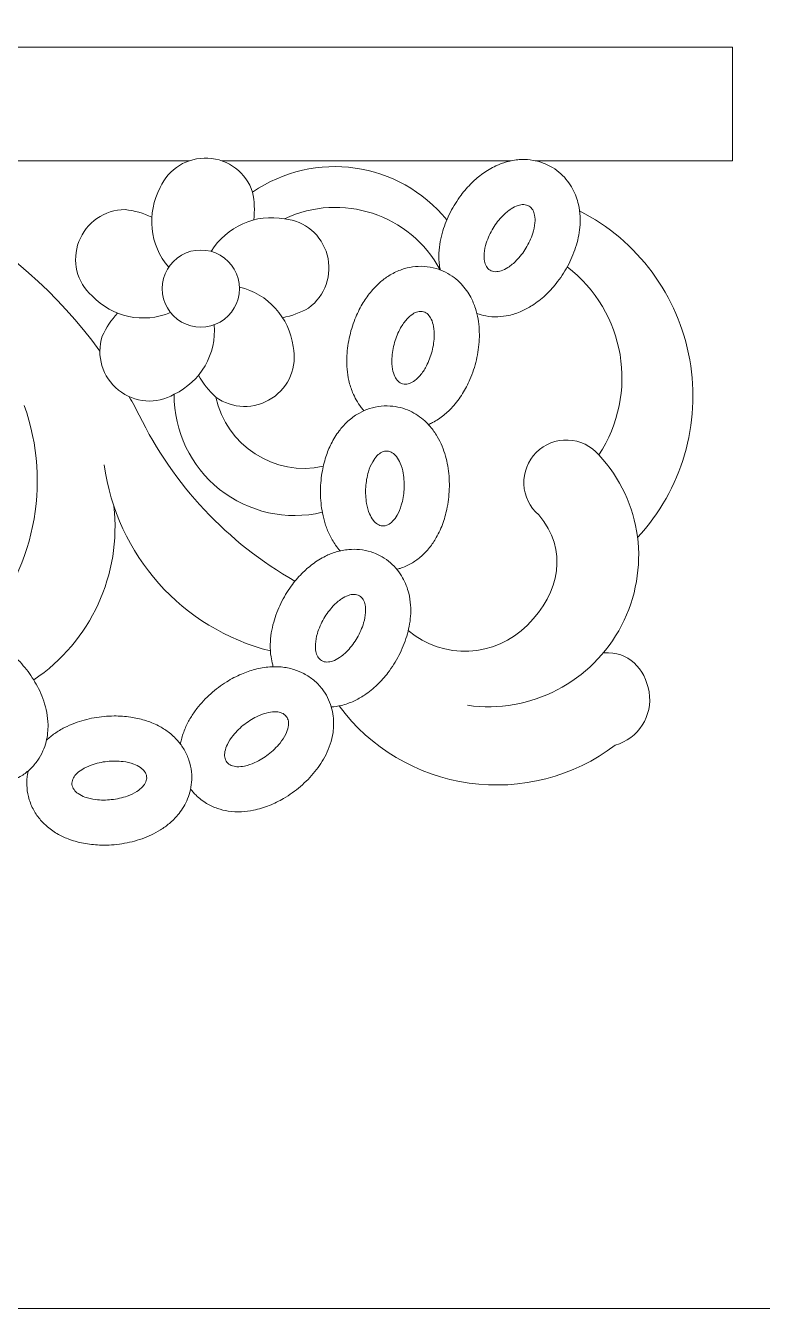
# Model space of a CAD drawing. Header units: millimetres. Extents: x 5151 to 5396, y 1629 to 1892.
# Drawn here: x 5331.88 to 5354.85, y 1769.91 to 1809.92 of the extents above; entities that cross this region are included whole.
import ezdxf

# ---------------------------------------------------------------- set-up
doc = ezdxf.new("R2010")
doc.units = ezdxf.units.MM
doc.header["$MEASUREMENT"] = 0
doc.layers.add('SITARA ALL', color=18, linetype='Continuous', true_color=0x000000)

msp = doc.modelspace()

# ---------------------------------------------------------------- linework, layer by layer
at = {"layer": 'SITARA ALL', "lineweight": 9}
for points, knots in [([(5151.918, 1891.909), (5151.918, 1891.909), (5395.918, 1891.909), (5395.918, 1891.909), (5395.918, 1891.909), (5395.918, 1769.909), (5395.918, 1769.909), (5395.918, 1769.909), (5151.918, 1769.909), (5151.918, 1769.909), (5151.918, 1769.909), (5151.918, 1891.909), (5151.918, 1891.909)], [0, 0, 0, 0, 0.25, 0.25, 0.25, 0.5, 0.5, 0.5, 0.75, 0.75, 0.75, 1, 1, 1, 1]), ([(5334.193, 1799.769), (5331.572, 1803.374), (5327.494, 1805.64), (5323.048, 1805.96), (5318.601, 1806.28), (5314.259, 1804.641), (5311.149, 1801.448)], [0, 0, 0, 0, 0.333333, 0.333333, 0.333333, 1, 1, 1, 1]), ([(5338.957, 1804.724), (5338.757, 1805.333), (5338.202, 1805.755), (5337.561, 1805.785), (5336.921, 1805.814), (5336.334, 1805.457), (5336.079, 1804.869)], [0, 0, 0, 0, 0.333333, 0.333333, 0.333333, 1, 1, 1, 1]), ([(5344.806, 1802.3), (5344.797, 1802.345), (5344.789, 1802.391), (5344.783, 1802.437), (5344.767, 1802.566), (5344.762, 1802.695), (5344.767, 1802.825), (5344.773, 1802.945), (5344.786, 1803.064), (5344.807, 1803.182), (5344.828, 1803.295), (5344.854, 1803.407), (5344.888, 1803.517), (5344.948, 1803.718), (5345.027, 1803.913), (5345.123, 1804.099), (5345.218, 1804.284), (5345.329, 1804.461), (5345.454, 1804.628), (5345.558, 1804.766), (5345.672, 1804.897), (5345.796, 1805.018), (5345.901, 1805.122), (5346.014, 1805.217), (5346.133, 1805.304), (5346.261, 1805.397), (5346.397, 1805.477), (5346.539, 1805.545), (5346.647, 1805.595), (5346.76, 1805.637), (5346.875, 1805.67), (5347.004, 1805.706), (5347.136, 1805.729), (5347.27, 1805.738), (5347.383, 1805.746), (5347.496, 1805.743), (5347.609, 1805.73), (5347.731, 1805.715), (5347.851, 1805.688), (5347.968, 1805.648), (5348.086, 1805.608), (5348.199, 1805.555), (5348.306, 1805.49)], [0, 0, 0, 0, 0.066667, 0.066667, 0.066667, 0.133333, 0.133333, 0.133333, 0.2, 0.2, 0.2, 0.266667, 0.266667, 0.266667, 0.333333, 0.333333, 0.333333, 0.4, 0.4, 0.4, 0.466667, 0.466667, 0.466667, 0.533333, 0.533333, 0.533333, 0.6, 0.6, 0.6, 0.666667, 0.666667, 0.666667, 0.733333, 0.733333, 0.733333, 0.8, 0.8, 0.8, 0.866667, 0.866667, 0.866667, 1, 1, 1, 1]), ([(5348.306, 1805.49), (5348.398, 1805.434), (5348.484, 1805.37), (5348.564, 1805.298), (5348.641, 1805.228), (5348.712, 1805.152), (5348.775, 1805.069), (5348.835, 1804.992), (5348.888, 1804.91), (5348.934, 1804.825), (5348.977, 1804.745), (5349.013, 1804.663), (5349.044, 1804.579), (5349.073, 1804.501), (5349.096, 1804.421), (5349.114, 1804.34), (5349.142, 1804.218), (5349.159, 1804.093), (5349.165, 1803.968), (5349.17, 1803.854), (5349.168, 1803.739), (5349.157, 1803.625), (5349.147, 1803.517), (5349.131, 1803.411), (5349.108, 1803.305), (5349.086, 1803.203), (5349.059, 1803.102), (5349.027, 1803.002), (5348.961, 1802.797), (5348.875, 1802.598), (5348.772, 1802.408), (5348.67, 1802.219), (5348.551, 1802.039), (5348.417, 1801.871), (5348.314, 1801.741), (5348.201, 1801.619), (5348.08, 1801.505), (5347.954, 1801.387), (5347.818, 1801.281), (5347.672, 1801.188), (5347.567, 1801.12), (5347.456, 1801.061), (5347.341, 1801.01), (5347.213, 1800.954), (5347.08, 1800.91), (5346.944, 1800.88), (5346.833, 1800.856), (5346.719, 1800.842), (5346.606, 1800.837), (5346.479, 1800.833), (5346.352, 1800.841), (5346.228, 1800.863), (5346.133, 1800.88), (5346.04, 1800.904), (5345.949, 1800.936)], [0, 0, 0, 0, 0.052632, 0.052632, 0.052632, 0.105263, 0.105263, 0.105263, 0.157895, 0.157895, 0.157895, 0.210526, 0.210526, 0.210526, 0.263158, 0.263158, 0.263158, 0.315789, 0.315789, 0.315789, 0.368421, 0.368421, 0.368421, 0.421053, 0.421053, 0.421053, 0.473684, 0.473684, 0.473684, 0.526316, 0.526316, 0.526316, 0.578947, 0.578947, 0.578947, 0.631579, 0.631579, 0.631579, 0.684211, 0.684211, 0.684211, 0.736842, 0.736842, 0.736842, 0.789474, 0.789474, 0.789474, 0.842105, 0.842105, 0.842105, 0.894737, 0.894737, 0.894737, 1, 1, 1, 1]), ([(5334.98, 1804.18), (5334.339, 1804.178), (5333.766, 1803.78), (5333.54, 1803.18), (5333.315, 1802.581), (5333.473, 1801.912), (5333.953, 1801.488)], [0, 0, 0, 0, 0.333333, 0.333333, 0.333333, 1, 1, 1, 1]), ([(5347.575, 1804.289), (5347.524, 1804.319), (5347.467, 1804.335), (5347.408, 1804.336), (5347.348, 1804.337), (5347.288, 1804.328), (5347.231, 1804.308), (5347.156, 1804.283), (5347.084, 1804.249), (5347.017, 1804.205), (5346.922, 1804.143), (5346.835, 1804.071), (5346.756, 1803.99), (5346.641, 1803.872), (5346.54, 1803.741), (5346.455, 1803.601), (5346.366, 1803.455), (5346.294, 1803.299), (5346.242, 1803.136), (5346.208, 1803.031), (5346.185, 1802.922), (5346.175, 1802.811), (5346.168, 1802.733), (5346.171, 1802.654), (5346.185, 1802.576), (5346.195, 1802.518), (5346.215, 1802.461), (5346.244, 1802.409), (5346.272, 1802.36), (5346.311, 1802.319), (5346.358, 1802.29), (5346.409, 1802.26), (5346.466, 1802.244), (5346.525, 1802.243), (5346.585, 1802.242), (5346.645, 1802.251), (5346.702, 1802.27), (5346.777, 1802.295), (5346.849, 1802.33), (5346.916, 1802.374), (5347.011, 1802.435), (5347.098, 1802.508), (5347.177, 1802.589), (5347.292, 1802.707), (5347.393, 1802.837), (5347.478, 1802.978), (5347.567, 1803.124), (5347.639, 1803.28), (5347.691, 1803.443), (5347.725, 1803.548), (5347.748, 1803.657), (5347.758, 1803.768), (5347.765, 1803.846), (5347.762, 1803.925), (5347.748, 1804.002), (5347.738, 1804.061), (5347.718, 1804.118), (5347.689, 1804.169), (5347.661, 1804.218), (5347.622, 1804.259), (5347.575, 1804.289)], [0, 0, 0, 0, 0.05, 0.05, 0.05, 0.1, 0.1, 0.1, 0.15, 0.15, 0.15, 0.2, 0.2, 0.2, 0.25, 0.25, 0.25, 0.3, 0.3, 0.3, 0.35, 0.35, 0.35, 0.4, 0.4, 0.4, 0.45, 0.45, 0.45, 0.5, 0.5, 0.5, 0.55, 0.55, 0.55, 0.6, 0.6, 0.6, 0.65, 0.65, 0.65, 0.7, 0.7, 0.7, 0.75, 0.75, 0.75, 0.8, 0.8, 0.8, 0.85, 0.85, 0.85, 0.9, 0.9, 0.9, 0.95, 0.95, 0.95, 1, 1, 1, 1]), ([(5350.957, 1793.95), (5352.339, 1795.443), (5352.941, 1797.497), (5352.584, 1799.499), (5352.226, 1801.502), (5350.963, 1803.215), (5349.15, 1804.137)], [0, 0, 0, 0, 0.333333, 0.333333, 0.333333, 1, 1, 1, 1]), ([(5340.703, 1801.11), (5341.221, 1801.489), (5341.45, 1802.147), (5341.281, 1802.766), (5341.111, 1803.384), (5340.59, 1803.831), (5339.952, 1803.892)], [0, 0, 0, 0, 0.333333, 0.333333, 0.333333, 1, 1, 1, 1]), ([(5338.547, 1801.716), (5338.547, 1802.146), (5338.318, 1802.543), (5337.945, 1802.758), (5337.573, 1802.973), (5337.114, 1802.973), (5336.741, 1802.758), (5336.368, 1802.543), (5336.139, 1802.146), (5336.139, 1801.716), (5336.139, 1801.285), (5336.368, 1800.888), (5336.741, 1800.673), (5337.114, 1800.458), (5337.573, 1800.458), (5337.945, 1800.673), (5338.318, 1800.888), (5338.547, 1801.285), (5338.547, 1801.716)], [0, 0, 0, 0, 0.166667, 0.166667, 0.166667, 0.333333, 0.333333, 0.333333, 0.5, 0.5, 0.5, 0.666667, 0.666667, 0.666667, 0.833333, 0.833333, 0.833333, 1, 1, 1, 1]), ([(5342.43, 1797.906), (5342.4, 1797.94), (5342.37, 1797.976), (5342.342, 1798.012), (5342.285, 1798.085), (5342.234, 1798.163), (5342.188, 1798.244), (5342.146, 1798.318), (5342.108, 1798.395), (5342.075, 1798.474), (5342.026, 1798.594), (5341.987, 1798.718), (5341.958, 1798.845), (5341.932, 1798.962), (5341.913, 1799.08), (5341.903, 1799.2), (5341.893, 1799.314), (5341.89, 1799.429), (5341.893, 1799.544), (5341.899, 1799.754), (5341.924, 1799.963), (5341.968, 1800.168), (5342.011, 1800.371), (5342.071, 1800.571), (5342.148, 1800.764), (5342.212, 1800.925), (5342.288, 1801.081), (5342.376, 1801.231), (5342.45, 1801.358), (5342.534, 1801.48), (5342.627, 1801.595), (5342.725, 1801.718), (5342.836, 1801.831), (5342.956, 1801.934), (5343.047, 1802.011), (5343.144, 1802.081), (5343.246, 1802.142), (5343.361, 1802.211), (5343.483, 1802.268), (5343.61, 1802.312), (5343.717, 1802.349), (5343.827, 1802.376), (5343.939, 1802.393), (5344.061, 1802.411), (5344.184, 1802.416), (5344.307, 1802.408), (5344.431, 1802.4), (5344.555, 1802.378), (5344.674, 1802.344)], [0, 0, 0, 0, 0.058824, 0.058824, 0.058824, 0.117647, 0.117647, 0.117647, 0.176471, 0.176471, 0.176471, 0.235294, 0.235294, 0.235294, 0.294118, 0.294118, 0.294118, 0.352941, 0.352941, 0.352941, 0.411765, 0.411765, 0.411765, 0.470588, 0.470588, 0.470588, 0.529412, 0.529412, 0.529412, 0.588235, 0.588235, 0.588235, 0.647059, 0.647059, 0.647059, 0.705882, 0.705882, 0.705882, 0.764706, 0.764706, 0.764706, 0.823529, 0.823529, 0.823529, 0.882353, 0.882353, 0.882353, 1, 1, 1, 1]), ([(5344.674, 1802.344), (5344.778, 1802.314), (5344.878, 1802.274), (5344.974, 1802.226), (5345.067, 1802.179), (5345.155, 1802.123), (5345.238, 1802.061), (5345.315, 1802.002), (5345.388, 1801.937), (5345.455, 1801.866), (5345.517, 1801.801), (5345.574, 1801.731), (5345.626, 1801.658), (5345.674, 1801.59), (5345.717, 1801.519), (5345.756, 1801.446), (5345.815, 1801.335), (5345.864, 1801.219), (5345.902, 1801.1), (5345.938, 1800.991), (5345.965, 1800.88), (5345.985, 1800.767), (5346.003, 1800.661), (5346.015, 1800.553), (5346.021, 1800.445), (5346.027, 1800.341), (5346.027, 1800.236), (5346.023, 1800.132), (5346.012, 1799.916), (5345.982, 1799.702), (5345.932, 1799.492), (5345.883, 1799.283), (5345.816, 1799.078), (5345.731, 1798.881), (5345.665, 1798.728), (5345.588, 1798.58), (5345.501, 1798.439), (5345.41, 1798.292), (5345.306, 1798.154), (5345.191, 1798.026), (5345.106, 1797.933), (5345.015, 1797.846), (5344.917, 1797.767), (5344.809, 1797.68), (5344.692, 1797.603), (5344.568, 1797.538), (5344.525, 1797.516), (5344.481, 1797.495), (5344.436, 1797.476)], [0, 0, 0, 0, 0.058824, 0.058824, 0.058824, 0.117647, 0.117647, 0.117647, 0.176471, 0.176471, 0.176471, 0.235294, 0.235294, 0.235294, 0.294118, 0.294118, 0.294118, 0.352941, 0.352941, 0.352941, 0.411765, 0.411765, 0.411765, 0.470588, 0.470588, 0.470588, 0.529412, 0.529412, 0.529412, 0.588235, 0.588235, 0.588235, 0.647059, 0.647059, 0.647059, 0.705882, 0.705882, 0.705882, 0.764706, 0.764706, 0.764706, 0.823529, 0.823529, 0.823529, 0.882353, 0.882353, 0.882353, 1, 1, 1, 1]), ([(5344.284, 1800.993), (5344.227, 1801.008), (5344.168, 1801.009), (5344.111, 1800.995), (5344.053, 1800.98), (5343.997, 1800.955), (5343.947, 1800.922), (5343.881, 1800.878), (5343.82, 1800.825), (5343.768, 1800.766), (5343.692, 1800.681), (5343.627, 1800.589), (5343.572, 1800.49), (5343.492, 1800.346), (5343.429, 1800.194), (5343.384, 1800.035), (5343.336, 1799.871), (5343.307, 1799.702), (5343.299, 1799.531), (5343.294, 1799.42), (5343.301, 1799.309), (5343.321, 1799.2), (5343.334, 1799.123), (5343.358, 1799.047), (5343.391, 1798.976), (5343.416, 1798.922), (5343.45, 1798.873), (5343.492, 1798.83), (5343.532, 1798.791), (5343.58, 1798.761), (5343.634, 1798.745), (5343.69, 1798.73), (5343.75, 1798.729), (5343.807, 1798.743), (5343.865, 1798.758), (5343.92, 1798.783), (5343.97, 1798.816), (5344.037, 1798.86), (5344.097, 1798.913), (5344.15, 1798.972), (5344.225, 1799.057), (5344.291, 1799.149), (5344.345, 1799.248), (5344.425, 1799.392), (5344.489, 1799.544), (5344.534, 1799.703), (5344.582, 1799.867), (5344.61, 1800.036), (5344.618, 1800.207), (5344.623, 1800.318), (5344.616, 1800.429), (5344.597, 1800.538), (5344.583, 1800.615), (5344.56, 1800.691), (5344.526, 1800.762), (5344.501, 1800.816), (5344.467, 1800.865), (5344.425, 1800.908), (5344.386, 1800.948), (5344.337, 1800.977), (5344.284, 1800.993)], [0, 0, 0, 0, 0.05, 0.05, 0.05, 0.1, 0.1, 0.1, 0.15, 0.15, 0.15, 0.2, 0.2, 0.2, 0.25, 0.25, 0.25, 0.3, 0.3, 0.3, 0.35, 0.35, 0.35, 0.4, 0.4, 0.4, 0.45, 0.45, 0.45, 0.5, 0.5, 0.5, 0.55, 0.55, 0.55, 0.6, 0.6, 0.6, 0.65, 0.65, 0.65, 0.7, 0.7, 0.7, 0.75, 0.75, 0.75, 0.8, 0.8, 0.8, 0.85, 0.85, 0.85, 0.9, 0.9, 0.9, 0.95, 0.95, 0.95, 1, 1, 1, 1]), ([(5334.269, 1800.23), (5334.073, 1799.62), (5334.274, 1798.952), (5334.775, 1798.552), (5335.275, 1798.151), (5335.96, 1798.095), (5336.512, 1798.421)], [0, 0, 0, 0, 0.333333, 0.333333, 0.333333, 1, 1, 1, 1]), ([(5337.806, 1798.333), (5338.326, 1797.958), (5339.023, 1797.943), (5339.558, 1798.295), (5340.094, 1798.648), (5340.359, 1799.281), (5340.22, 1799.907)], [0, 0, 0, 0, 0.333333, 0.333333, 0.333333, 1, 1, 1, 1]), ([(5336.512, 1798.421), (5336.503, 1797.267), (5337.025, 1796.173), (5337.928, 1795.454), (5338.832, 1794.736), (5340.008, 1794.471), (5341.13, 1794.74)], [0, 0, 0, 0, 0.333333, 0.333333, 0.333333, 1, 1, 1, 1]), ([(5341.684, 1793.535), (5341.635, 1793.591), (5341.588, 1793.651), (5341.545, 1793.712), (5341.471, 1793.818), (5341.406, 1793.931), (5341.35, 1794.048), (5341.299, 1794.157), (5341.255, 1794.268), (5341.219, 1794.383), (5341.185, 1794.493), (5341.157, 1794.604), (5341.135, 1794.717), (5341.095, 1794.923), (5341.074, 1795.132), (5341.073, 1795.342), (5341.071, 1795.55), (5341.086, 1795.758), (5341.12, 1795.963), (5341.147, 1796.134), (5341.188, 1796.303), (5341.241, 1796.468), (5341.286, 1796.609), (5341.341, 1796.746), (5341.407, 1796.878), (5341.476, 1797.02), (5341.559, 1797.154), (5341.654, 1797.28), (5341.726, 1797.375), (5341.806, 1797.464), (5341.893, 1797.546), (5341.99, 1797.639), (5342.097, 1797.721), (5342.211, 1797.791), (5342.308, 1797.85), (5342.409, 1797.901), (5342.515, 1797.941), (5342.63, 1797.985), (5342.749, 1798.017), (5342.871, 1798.036), (5342.994, 1798.055), (5343.119, 1798.061), (5343.243, 1798.053)], [0, 0, 0, 0, 0.066667, 0.066667, 0.066667, 0.133333, 0.133333, 0.133333, 0.2, 0.2, 0.2, 0.266667, 0.266667, 0.266667, 0.333333, 0.333333, 0.333333, 0.4, 0.4, 0.4, 0.466667, 0.466667, 0.466667, 0.533333, 0.533333, 0.533333, 0.6, 0.6, 0.6, 0.666667, 0.666667, 0.666667, 0.733333, 0.733333, 0.733333, 0.8, 0.8, 0.8, 0.866667, 0.866667, 0.866667, 1, 1, 1, 1]), ([(5343.243, 1798.053), (5343.351, 1798.046), (5343.457, 1798.029), (5343.562, 1798.003), (5343.662, 1797.977), (5343.76, 1797.942), (5343.855, 1797.899), (5343.943, 1797.858), (5344.028, 1797.81), (5344.109, 1797.756), (5344.184, 1797.706), (5344.254, 1797.65), (5344.321, 1797.59), (5344.382, 1797.534), (5344.44, 1797.474), (5344.494, 1797.411), (5344.576, 1797.316), (5344.648, 1797.213), (5344.712, 1797.105), (5344.77, 1797.006), (5344.821, 1796.904), (5344.864, 1796.798), (5344.905, 1796.698), (5344.941, 1796.596), (5344.97, 1796.492), (5344.998, 1796.391), (5345.021, 1796.289), (5345.039, 1796.186), (5345.076, 1795.973), (5345.093, 1795.757), (5345.09, 1795.542), (5345.087, 1795.327), (5345.065, 1795.112), (5345.025, 1794.901), (5344.994, 1794.738), (5344.951, 1794.577), (5344.896, 1794.42), (5344.84, 1794.257), (5344.769, 1794.1), (5344.683, 1793.95), (5344.621, 1793.841), (5344.551, 1793.736), (5344.472, 1793.638), (5344.386, 1793.529), (5344.288, 1793.429), (5344.181, 1793.339), (5344.094, 1793.265), (5344.001, 1793.2), (5343.902, 1793.143), (5343.792, 1793.08), (5343.676, 1793.029), (5343.555, 1792.99), (5343.521, 1792.979), (5343.487, 1792.969), (5343.452, 1792.961)], [0, 0, 0, 0, 0.052632, 0.052632, 0.052632, 0.105263, 0.105263, 0.105263, 0.157895, 0.157895, 0.157895, 0.210526, 0.210526, 0.210526, 0.263158, 0.263158, 0.263158, 0.315789, 0.315789, 0.315789, 0.368421, 0.368421, 0.368421, 0.421053, 0.421053, 0.421053, 0.473684, 0.473684, 0.473684, 0.526316, 0.526316, 0.526316, 0.578947, 0.578947, 0.578947, 0.631579, 0.631579, 0.631579, 0.684211, 0.684211, 0.684211, 0.736842, 0.736842, 0.736842, 0.789474, 0.789474, 0.789474, 0.842105, 0.842105, 0.842105, 0.894737, 0.894737, 0.894737, 1, 1, 1, 1]), ([(5349.75, 1796.527), (5349.509, 1796.81), (5349.162, 1796.979), (5348.791, 1796.993), (5348.42, 1797.008), (5348.062, 1796.869), (5347.799, 1796.606), (5347.537, 1796.344), (5347.397, 1795.984), (5347.412, 1795.613), (5347.426, 1795.242), (5347.594, 1794.896), (5347.877, 1794.656)], [0, 0, 0, 0, 0.2, 0.2, 0.2, 0.4, 0.4, 0.4, 0.6, 0.6, 0.6, 1, 1, 1, 1]), ([(5343.155, 1796.649), (5343.096, 1796.652), (5343.038, 1796.64), (5342.986, 1796.614), (5342.932, 1796.587), (5342.883, 1796.551), (5342.841, 1796.507), (5342.786, 1796.45), (5342.739, 1796.386), (5342.7, 1796.316), (5342.645, 1796.217), (5342.601, 1796.113), (5342.569, 1796.004), (5342.522, 1795.847), (5342.493, 1795.684), (5342.484, 1795.52), (5342.472, 1795.349), (5342.481, 1795.178), (5342.511, 1795.009), (5342.53, 1794.9), (5342.561, 1794.793), (5342.603, 1794.691), (5342.633, 1794.618), (5342.673, 1794.55), (5342.721, 1794.487), (5342.757, 1794.44), (5342.801, 1794.399), (5342.851, 1794.367), (5342.898, 1794.336), (5342.952, 1794.318), (5343.008, 1794.314), (5343.066, 1794.311), (5343.124, 1794.324), (5343.177, 1794.35), (5343.231, 1794.377), (5343.279, 1794.413), (5343.321, 1794.457), (5343.376, 1794.514), (5343.424, 1794.578), (5343.462, 1794.648), (5343.517, 1794.746), (5343.561, 1794.851), (5343.593, 1794.959), (5343.64, 1795.117), (5343.669, 1795.28), (5343.679, 1795.444), (5343.69, 1795.615), (5343.681, 1795.786), (5343.652, 1795.955), (5343.633, 1796.064), (5343.602, 1796.171), (5343.559, 1796.273), (5343.529, 1796.346), (5343.49, 1796.414), (5343.442, 1796.477), (5343.406, 1796.524), (5343.362, 1796.565), (5343.311, 1796.597), (5343.264, 1796.627), (5343.211, 1796.645), (5343.155, 1796.649)], [0, 0, 0, 0, 0.05, 0.05, 0.05, 0.1, 0.1, 0.1, 0.15, 0.15, 0.15, 0.2, 0.2, 0.2, 0.25, 0.25, 0.25, 0.3, 0.3, 0.3, 0.35, 0.35, 0.35, 0.4, 0.4, 0.4, 0.45, 0.45, 0.45, 0.5, 0.5, 0.5, 0.55, 0.55, 0.55, 0.6, 0.6, 0.6, 0.65, 0.65, 0.65, 0.7, 0.7, 0.7, 0.75, 0.75, 0.75, 0.8, 0.8, 0.8, 0.85, 0.85, 0.85, 0.9, 0.9, 0.9, 0.95, 0.95, 0.95, 1, 1, 1, 1]), ([(5345.657, 1788.718), (5347.623, 1788.447), (5349.545, 1789.444), (5350.457, 1791.206), (5351.369, 1792.968), (5351.105, 1795.078), (5349.75, 1796.527)], [0, 0, 0, 0, 0.333333, 0.333333, 0.333333, 1, 1, 1, 1]), ([(5343.809, 1791.048), (5344.904, 1790.131), (5346.519, 1790.205), (5347.525, 1791.22), (5348.531, 1792.234), (5348.803, 1793.568), (5347.877, 1794.656)], [0, 0, 0, 0, 0.333333, 0.333333, 0.333333, 1, 1, 1, 1]), ([(5339.6, 1789.922), (5339.594, 1789.941), (5339.589, 1789.959), (5339.584, 1789.977), (5339.561, 1790.06), (5339.543, 1790.144), (5339.531, 1790.228), (5339.512, 1790.357), (5339.504, 1790.486), (5339.507, 1790.616), (5339.51, 1790.736), (5339.521, 1790.855), (5339.54, 1790.974), (5339.558, 1791.087), (5339.583, 1791.2), (5339.614, 1791.31), (5339.67, 1791.512), (5339.745, 1791.709), (5339.838, 1791.897), (5339.929, 1792.084), (5340.036, 1792.263), (5340.158, 1792.432), (5340.259, 1792.572), (5340.371, 1792.705), (5340.492, 1792.829), (5340.595, 1792.935), (5340.706, 1793.032), (5340.824, 1793.121), (5340.95, 1793.217), (5341.084, 1793.3), (5341.225, 1793.37), (5341.333, 1793.423), (5341.444, 1793.467), (5341.558, 1793.501), (5341.687, 1793.54), (5341.819, 1793.566), (5341.953, 1793.578), (5342.065, 1793.587), (5342.178, 1793.587), (5342.291, 1793.576), (5342.413, 1793.564), (5342.534, 1793.539), (5342.652, 1793.501), (5342.77, 1793.463), (5342.885, 1793.412), (5342.992, 1793.35)], [0, 0, 0, 0, 0.0625, 0.0625, 0.0625, 0.125, 0.125, 0.125, 0.1875, 0.1875, 0.1875, 0.25, 0.25, 0.25, 0.3125, 0.3125, 0.3125, 0.375, 0.375, 0.375, 0.4375, 0.4375, 0.4375, 0.5, 0.5, 0.5, 0.5625, 0.5625, 0.5625, 0.625, 0.625, 0.625, 0.6875, 0.6875, 0.6875, 0.75, 0.75, 0.75, 0.8125, 0.8125, 0.8125, 0.875, 0.875, 0.875, 1, 1, 1, 1]), ([(5342.992, 1793.35), (5343.086, 1793.296), (5343.173, 1793.233), (5343.255, 1793.162), (5343.333, 1793.094), (5343.405, 1793.019), (5343.47, 1792.938), (5343.531, 1792.862), (5343.586, 1792.781), (5343.634, 1792.697), (5343.678, 1792.618), (5343.716, 1792.537), (5343.749, 1792.453), (5343.779, 1792.375), (5343.804, 1792.296), (5343.824, 1792.216), (5343.854, 1792.094), (5343.873, 1791.97), (5343.881, 1791.844), (5343.889, 1791.73), (5343.889, 1791.616), (5343.88, 1791.501), (5343.872, 1791.394), (5343.858, 1791.287), (5343.837, 1791.181), (5343.818, 1791.078), (5343.793, 1790.976), (5343.762, 1790.876), (5343.7, 1790.67), (5343.619, 1790.469), (5343.519, 1790.277), (5343.421, 1790.086), (5343.305, 1789.904), (5343.175, 1789.734), (5343.074, 1789.601), (5342.964, 1789.477), (5342.844, 1789.361), (5342.721, 1789.241), (5342.587, 1789.132), (5342.443, 1789.036), (5342.339, 1788.966), (5342.229, 1788.904), (5342.115, 1788.852), (5341.989, 1788.793), (5341.857, 1788.747), (5341.721, 1788.714), (5341.619, 1788.69), (5341.514, 1788.674), (5341.409, 1788.666)], [0, 0, 0, 0, 0.058824, 0.058824, 0.058824, 0.117647, 0.117647, 0.117647, 0.176471, 0.176471, 0.176471, 0.235294, 0.235294, 0.235294, 0.294118, 0.294118, 0.294118, 0.352941, 0.352941, 0.352941, 0.411765, 0.411765, 0.411765, 0.470588, 0.470588, 0.470588, 0.529412, 0.529412, 0.529412, 0.588235, 0.588235, 0.588235, 0.647059, 0.647059, 0.647059, 0.705882, 0.705882, 0.705882, 0.764706, 0.764706, 0.764706, 0.823529, 0.823529, 0.823529, 0.882353, 0.882353, 0.882353, 1, 1, 1, 1]), ([(5342.285, 1792.134), (5342.234, 1792.163), (5342.176, 1792.178), (5342.118, 1792.178), (5342.058, 1792.178), (5341.998, 1792.167), (5341.941, 1792.147), (5341.866, 1792.121), (5341.795, 1792.084), (5341.729, 1792.04), (5341.636, 1791.976), (5341.55, 1791.902), (5341.473, 1791.82), (5341.36, 1791.699), (5341.261, 1791.567), (5341.179, 1791.424), (5341.093, 1791.277), (5341.024, 1791.12), (5340.975, 1790.956), (5340.943, 1790.85), (5340.923, 1790.74), (5340.915, 1790.629), (5340.909, 1790.551), (5340.914, 1790.472), (5340.929, 1790.395), (5340.94, 1790.336), (5340.961, 1790.28), (5340.991, 1790.229), (5341.02, 1790.181), (5341.06, 1790.141), (5341.108, 1790.112), (5341.159, 1790.083), (5341.217, 1790.068), (5341.275, 1790.068), (5341.335, 1790.068), (5341.395, 1790.079), (5341.452, 1790.099), (5341.527, 1790.126), (5341.598, 1790.162), (5341.664, 1790.207), (5341.757, 1790.27), (5341.843, 1790.344), (5341.921, 1790.427), (5342.033, 1790.547), (5342.132, 1790.679), (5342.214, 1790.822), (5342.301, 1790.969), (5342.369, 1791.127), (5342.418, 1791.29), (5342.45, 1791.397), (5342.47, 1791.506), (5342.478, 1791.617), (5342.484, 1791.695), (5342.479, 1791.774), (5342.464, 1791.851), (5342.453, 1791.91), (5342.432, 1791.966), (5342.402, 1792.017), (5342.373, 1792.065), (5342.333, 1792.106), (5342.285, 1792.134)], [0, 0, 0, 0, 0.05, 0.05, 0.05, 0.1, 0.1, 0.1, 0.15, 0.15, 0.15, 0.2, 0.2, 0.2, 0.25, 0.25, 0.25, 0.3, 0.3, 0.3, 0.35, 0.35, 0.35, 0.4, 0.4, 0.4, 0.45, 0.45, 0.45, 0.5, 0.5, 0.5, 0.55, 0.55, 0.55, 0.6, 0.6, 0.6, 0.65, 0.65, 0.65, 0.7, 0.7, 0.7, 0.75, 0.75, 0.75, 0.8, 0.8, 0.8, 0.85, 0.85, 0.85, 0.9, 0.9, 0.9, 0.95, 0.95, 0.95, 1, 1, 1, 1]), ([(5328.595, 1790.574), (5328.533, 1790.518), (5328.476, 1790.458), (5328.423, 1790.394), (5328.357, 1790.314), (5328.298, 1790.228), (5328.247, 1790.137), (5328.199, 1790.052), (5328.159, 1789.964), (5328.125, 1789.872), (5328.095, 1789.787), (5328.07, 1789.701), (5328.052, 1789.613), (5328.035, 1789.531), (5328.024, 1789.449), (5328.017, 1789.366), (5328.008, 1789.241), (5328.009, 1789.116), (5328.021, 1788.991), (5328.033, 1788.877), (5328.052, 1788.764), (5328.079, 1788.653), (5328.105, 1788.548), (5328.136, 1788.444), (5328.174, 1788.343), (5328.21, 1788.245), (5328.252, 1788.149), (5328.298, 1788.055), (5328.394, 1787.862), (5328.507, 1787.677), (5328.637, 1787.505), (5328.765, 1787.332), (5328.909, 1787.172), (5329.066, 1787.025), (5329.187, 1786.911), (5329.316, 1786.807), (5329.453, 1786.712), (5329.594, 1786.614), (5329.745, 1786.528), (5329.902, 1786.457), (5330.017, 1786.405), (5330.135, 1786.363), (5330.256, 1786.329), (5330.391, 1786.292), (5330.528, 1786.269), (5330.668, 1786.259), (5330.781, 1786.251), (5330.895, 1786.253), (5331.008, 1786.265), (5331.134, 1786.279), (5331.258, 1786.306), (5331.379, 1786.346), (5331.51, 1786.389), (5331.635, 1786.448), (5331.752, 1786.52), (5331.853, 1786.583), (5331.946, 1786.656), (5332.032, 1786.738), (5332.116, 1786.819), (5332.192, 1786.909), (5332.259, 1787.005), (5332.321, 1787.096), (5332.375, 1787.193), (5332.42, 1787.294), (5332.461, 1787.387), (5332.494, 1787.483), (5332.519, 1787.582), (5332.542, 1787.672), (5332.558, 1787.764), (5332.568, 1787.857), (5332.577, 1787.942), (5332.58, 1788.027), (5332.579, 1788.113), (5332.576, 1788.242), (5332.563, 1788.372), (5332.538, 1788.499), (5332.516, 1788.617), (5332.485, 1788.733), (5332.447, 1788.847), (5332.41, 1788.956), (5332.368, 1789.063), (5332.319, 1789.167), (5332.23, 1789.356), (5332.123, 1789.538), (5332.001, 1789.708), (5331.88, 1789.878), (5331.745, 1790.036), (5331.597, 1790.183), (5331.474, 1790.305), (5331.342, 1790.418), (5331.202, 1790.52), (5331.083, 1790.607), (5330.957, 1790.685), (5330.827, 1790.753), (5330.687, 1790.827), (5330.541, 1790.887), (5330.39, 1790.932), (5330.39, 1790.932), (5330.366, 1790.939), (5330.366, 1790.939)], [0, 0, 0, 0, 0.029412, 0.029412, 0.029412, 0.058824, 0.058824, 0.058824, 0.088235, 0.088235, 0.088235, 0.117647, 0.117647, 0.117647, 0.147059, 0.147059, 0.147059, 0.176471, 0.176471, 0.176471, 0.205882, 0.205882, 0.205882, 0.235294, 0.235294, 0.235294, 0.264706, 0.264706, 0.264706, 0.294118, 0.294118, 0.294118, 0.323529, 0.323529, 0.323529, 0.352941, 0.352941, 0.352941, 0.382353, 0.382353, 0.382353, 0.411765, 0.411765, 0.411765, 0.441176, 0.441176, 0.441176, 0.470588, 0.470588, 0.470588, 0.5, 0.5, 0.5, 0.529412, 0.529412, 0.529412, 0.558824, 0.558824, 0.558824, 0.588235, 0.588235, 0.588235, 0.617647, 0.617647, 0.617647, 0.647059, 0.647059, 0.647059, 0.676471, 0.676471, 0.676471, 0.705882, 0.705882, 0.705882, 0.735294, 0.735294, 0.735294, 0.764706, 0.764706, 0.764706, 0.794118, 0.794118, 0.794118, 0.823529, 0.823529, 0.823529, 0.852941, 0.852941, 0.852941, 0.882353, 0.882353, 0.882353, 0.911765, 0.911765, 0.911765, 0.941176, 0.941176, 0.941176, 1, 1, 1, 1]), ([(5350.261, 1787.477), (5350.985, 1787.678), (5351.439, 1788.393), (5351.315, 1789.134), (5351.19, 1789.874), (5350.663, 1790.403), (5349.914, 1790.357)], [0, 0, 0, 0, 0.333333, 0.333333, 0.333333, 1, 1, 1, 1]), ([(5336.707, 1787.508), (5336.716, 1787.555), (5336.725, 1787.603), (5336.737, 1787.649), (5336.768, 1787.775), (5336.81, 1787.898), (5336.862, 1788.017), (5336.909, 1788.127), (5336.965, 1788.234), (5337.027, 1788.336), (5337.087, 1788.434), (5337.152, 1788.529), (5337.223, 1788.62), (5337.351, 1788.785), (5337.495, 1788.939), (5337.652, 1789.078), (5337.807, 1789.217), (5337.974, 1789.342), (5338.151, 1789.452), (5338.297, 1789.544), (5338.451, 1789.625), (5338.61, 1789.694), (5338.745, 1789.753), (5338.885, 1789.801), (5339.028, 1789.839), (5339.18, 1789.88), (5339.336, 1789.906), (5339.493, 1789.917), (5339.612, 1789.926), (5339.732, 1789.925), (5339.851, 1789.914), (5339.984, 1789.901), (5340.116, 1789.875), (5340.245, 1789.835), (5340.353, 1789.802), (5340.457, 1789.759), (5340.557, 1789.706), (5340.666, 1789.648), (5340.769, 1789.579), (5340.863, 1789.501), (5340.959, 1789.42), (5341.045, 1789.33), (5341.122, 1789.231)], [0, 0, 0, 0, 0.066667, 0.066667, 0.066667, 0.133333, 0.133333, 0.133333, 0.2, 0.2, 0.2, 0.266667, 0.266667, 0.266667, 0.333333, 0.333333, 0.333333, 0.4, 0.4, 0.4, 0.466667, 0.466667, 0.466667, 0.533333, 0.533333, 0.533333, 0.6, 0.6, 0.6, 0.666667, 0.666667, 0.666667, 0.733333, 0.733333, 0.733333, 0.8, 0.8, 0.8, 0.866667, 0.866667, 0.866667, 1, 1, 1, 1]), ([(5341.122, 1789.231), (5341.187, 1789.146), (5341.245, 1789.055), (5341.293, 1788.959), (5341.34, 1788.866), (5341.379, 1788.769), (5341.408, 1788.67), (5341.436, 1788.577), (5341.456, 1788.481), (5341.468, 1788.384), (5341.48, 1788.295), (5341.485, 1788.205), (5341.483, 1788.115), (5341.481, 1788.032), (5341.475, 1787.95), (5341.463, 1787.867), (5341.444, 1787.743), (5341.415, 1787.621), (5341.376, 1787.502), (5341.34, 1787.393), (5341.296, 1787.287), (5341.245, 1787.185), (5341.197, 1787.088), (5341.143, 1786.994), (5341.084, 1786.904), (5341.027, 1786.816), (5340.966, 1786.732), (5340.9, 1786.651), (5340.764, 1786.483), (5340.613, 1786.328), (5340.448, 1786.188), (5340.285, 1786.048), (5340.11, 1785.923), (5339.924, 1785.814), (5339.781, 1785.73), (5339.632, 1785.657), (5339.478, 1785.594), (5339.318, 1785.53), (5339.152, 1785.48), (5338.983, 1785.445), (5338.86, 1785.419), (5338.735, 1785.404), (5338.61, 1785.398), (5338.471, 1785.392), (5338.331, 1785.399), (5338.193, 1785.42), (5338.08, 1785.437), (5337.97, 1785.464), (5337.862, 1785.501), (5337.742, 1785.542), (5337.627, 1785.596), (5337.518, 1785.661), (5337.4, 1785.732), (5337.291, 1785.817), (5337.193, 1785.914), (5337.132, 1785.974), (5337.076, 1786.039), (5337.024, 1786.107)], [0, 0, 0, 0, 0.05, 0.05, 0.05, 0.1, 0.1, 0.1, 0.15, 0.15, 0.15, 0.2, 0.2, 0.2, 0.25, 0.25, 0.25, 0.3, 0.3, 0.3, 0.35, 0.35, 0.35, 0.4, 0.4, 0.4, 0.45, 0.45, 0.45, 0.5, 0.5, 0.5, 0.55, 0.55, 0.55, 0.6, 0.6, 0.6, 0.65, 0.65, 0.65, 0.7, 0.7, 0.7, 0.75, 0.75, 0.75, 0.8, 0.8, 0.8, 0.85, 0.85, 0.85, 0.9, 0.9, 0.9, 1, 1, 1, 1]), ([(5332.531, 1787.632), (5332.611, 1787.707), (5332.697, 1787.776), (5332.788, 1787.839), (5332.886, 1787.908), (5332.989, 1787.97), (5333.096, 1788.024), (5333.198, 1788.077), (5333.304, 1788.123), (5333.411, 1788.163), (5333.608, 1788.237), (5333.81, 1788.292), (5334.017, 1788.328), (5334.222, 1788.365), (5334.43, 1788.384), (5334.638, 1788.386), (5334.811, 1788.387), (5334.984, 1788.375), (5335.156, 1788.35), (5335.302, 1788.329), (5335.446, 1788.297), (5335.588, 1788.255), (5335.739, 1788.21), (5335.885, 1788.15), (5336.025, 1788.078), (5336.131, 1788.023), (5336.232, 1787.959), (5336.327, 1787.887), (5336.435, 1787.806), (5336.533, 1787.715), (5336.622, 1787.614), (5336.696, 1787.528), (5336.763, 1787.437), (5336.82, 1787.339), (5336.883, 1787.233), (5336.934, 1787.121), (5336.973, 1787.004), (5337.012, 1786.886), (5337.039, 1786.764), (5337.052, 1786.64)], [0, 0, 0, 0, 0.071429, 0.071429, 0.071429, 0.142857, 0.142857, 0.142857, 0.214286, 0.214286, 0.214286, 0.285714, 0.285714, 0.285714, 0.357143, 0.357143, 0.357143, 0.428571, 0.428571, 0.428571, 0.5, 0.5, 0.5, 0.571429, 0.571429, 0.571429, 0.642857, 0.642857, 0.642857, 0.714286, 0.714286, 0.714286, 0.785714, 0.785714, 0.785714, 0.857143, 0.857143, 0.857143, 1, 1, 1, 1]), ([(5340.007, 1788.373), (5339.971, 1788.419), (5339.923, 1788.455), (5339.869, 1788.477), (5339.813, 1788.5), (5339.754, 1788.513), (5339.694, 1788.515), (5339.614, 1788.519), (5339.535, 1788.512), (5339.457, 1788.496), (5339.346, 1788.472), (5339.239, 1788.436), (5339.136, 1788.389), (5338.987, 1788.32), (5338.845, 1788.235), (5338.715, 1788.134), (5338.579, 1788.03), (5338.456, 1787.91), (5338.349, 1787.777), (5338.279, 1787.691), (5338.219, 1787.597), (5338.17, 1787.498), (5338.135, 1787.427), (5338.11, 1787.352), (5338.095, 1787.275), (5338.083, 1787.217), (5338.081, 1787.157), (5338.09, 1787.098), (5338.098, 1787.043), (5338.12, 1786.99), (5338.154, 1786.946), (5338.19, 1786.9), (5338.238, 1786.864), (5338.292, 1786.842), (5338.348, 1786.819), (5338.407, 1786.806), (5338.467, 1786.804), (5338.547, 1786.8), (5338.626, 1786.807), (5338.704, 1786.823), (5338.815, 1786.847), (5338.922, 1786.883), (5339.025, 1786.93), (5339.174, 1786.999), (5339.316, 1787.084), (5339.446, 1787.185), (5339.582, 1787.289), (5339.704, 1787.409), (5339.812, 1787.542), (5339.882, 1787.628), (5339.942, 1787.722), (5339.991, 1787.821), (5340.025, 1787.892), (5340.051, 1787.966), (5340.066, 1788.044), (5340.078, 1788.102), (5340.08, 1788.162), (5340.071, 1788.221), (5340.063, 1788.276), (5340.041, 1788.329), (5340.007, 1788.373)], [0, 0, 0, 0, 0.05, 0.05, 0.05, 0.1, 0.1, 0.1, 0.15, 0.15, 0.15, 0.2, 0.2, 0.2, 0.25, 0.25, 0.25, 0.3, 0.3, 0.3, 0.35, 0.35, 0.35, 0.4, 0.4, 0.4, 0.45, 0.45, 0.45, 0.5, 0.5, 0.5, 0.55, 0.55, 0.55, 0.6, 0.6, 0.6, 0.65, 0.65, 0.65, 0.7, 0.7, 0.7, 0.75, 0.75, 0.75, 0.8, 0.8, 0.8, 0.85, 0.85, 0.85, 0.9, 0.9, 0.9, 0.95, 0.95, 0.95, 1, 1, 1, 1]), ([(5341.65, 1788.699), (5342.627, 1787.388), (5344.087, 1786.522), (5345.705, 1786.293), (5347.324, 1786.065), (5348.96, 1786.488), (5350.261, 1787.477)], [0, 0, 0, 0, 0.333333, 0.333333, 0.333333, 1, 1, 1, 1]), ([(5335.653, 1786.493), (5335.646, 1786.551), (5335.625, 1786.607), (5335.59, 1786.654), (5335.554, 1786.702), (5335.51, 1786.744), (5335.461, 1786.778), (5335.395, 1786.823), (5335.324, 1786.859), (5335.249, 1786.886), (5335.142, 1786.924), (5335.032, 1786.95), (5334.919, 1786.963), (5334.756, 1786.983), (5334.591, 1786.984), (5334.427, 1786.967), (5334.257, 1786.95), (5334.09, 1786.912), (5333.929, 1786.855), (5333.824, 1786.818), (5333.724, 1786.77), (5333.63, 1786.711), (5333.563, 1786.669), (5333.502, 1786.619), (5333.449, 1786.561), (5333.408, 1786.518), (5333.375, 1786.467), (5333.352, 1786.413), (5333.33, 1786.361), (5333.321, 1786.305), (5333.326, 1786.249), (5333.333, 1786.191), (5333.355, 1786.136), (5333.389, 1786.089), (5333.425, 1786.04), (5333.469, 1785.998), (5333.518, 1785.964), (5333.584, 1785.919), (5333.655, 1785.883), (5333.73, 1785.857), (5333.837, 1785.819), (5333.947, 1785.793), (5334.06, 1785.779), (5334.223, 1785.759), (5334.388, 1785.758), (5334.552, 1785.776), (5334.722, 1785.793), (5334.889, 1785.831), (5335.051, 1785.888), (5335.155, 1785.924), (5335.255, 1785.973), (5335.349, 1786.032), (5335.416, 1786.074), (5335.477, 1786.124), (5335.53, 1786.181), (5335.571, 1786.225), (5335.604, 1786.275), (5335.627, 1786.33), (5335.65, 1786.381), (5335.658, 1786.437), (5335.653, 1786.493)], [0, 0, 0, 0, 0.05, 0.05, 0.05, 0.1, 0.1, 0.1, 0.15, 0.15, 0.15, 0.2, 0.2, 0.2, 0.25, 0.25, 0.25, 0.3, 0.3, 0.3, 0.35, 0.35, 0.35, 0.4, 0.4, 0.4, 0.45, 0.45, 0.45, 0.5, 0.5, 0.5, 0.55, 0.55, 0.55, 0.6, 0.6, 0.6, 0.65, 0.65, 0.65, 0.7, 0.7, 0.7, 0.75, 0.75, 0.75, 0.8, 0.8, 0.8, 0.85, 0.85, 0.85, 0.9, 0.9, 0.9, 0.95, 0.95, 0.95, 1, 1, 1, 1]), ([(5337.052, 1786.64), (5337.063, 1786.532), (5337.064, 1786.425), (5337.055, 1786.317), (5337.046, 1786.214), (5337.028, 1786.111), (5337.001, 1786.011), (5336.976, 1785.917), (5336.943, 1785.825), (5336.903, 1785.736), (5336.866, 1785.655), (5336.823, 1785.575), (5336.774, 1785.5), (5336.729, 1785.43), (5336.68, 1785.363), (5336.627, 1785.299), (5336.546, 1785.203), (5336.458, 1785.114), (5336.361, 1785.034), (5336.274, 1784.96), (5336.181, 1784.893), (5336.084, 1784.832), (5335.992, 1784.775), (5335.897, 1784.723), (5335.8, 1784.677), (5335.705, 1784.633), (5335.608, 1784.593), (5335.51, 1784.558), (5335.306, 1784.486), (5335.096, 1784.434), (5334.883, 1784.401), (5334.67, 1784.368), (5334.456, 1784.353), (5334.241, 1784.358), (5334.075, 1784.361), (5333.909, 1784.377), (5333.745, 1784.405), (5333.575, 1784.433), (5333.408, 1784.477), (5333.246, 1784.536), (5333.128, 1784.579), (5333.013, 1784.632), (5332.903, 1784.693), (5332.781, 1784.76), (5332.666, 1784.839), (5332.56, 1784.93), (5332.473, 1785.003), (5332.393, 1785.085), (5332.32, 1785.173), (5332.24, 1785.27), (5332.17, 1785.377), (5332.112, 1785.489), (5332.048, 1785.611), (5332, 1785.741), (5331.967, 1785.875), (5331.939, 1785.99), (5331.923, 1786.108), (5331.919, 1786.227), (5331.915, 1786.343), (5331.923, 1786.46), (5331.943, 1786.575), (5331.949, 1786.609), (5331.956, 1786.643), (5331.964, 1786.676)], [0, 0, 0, 0, 0.045455, 0.045455, 0.045455, 0.090909, 0.090909, 0.090909, 0.136364, 0.136364, 0.136364, 0.181818, 0.181818, 0.181818, 0.227273, 0.227273, 0.227273, 0.272727, 0.272727, 0.272727, 0.318182, 0.318182, 0.318182, 0.363636, 0.363636, 0.363636, 0.409091, 0.409091, 0.409091, 0.454545, 0.454545, 0.454545, 0.5, 0.5, 0.5, 0.545455, 0.545455, 0.545455, 0.590909, 0.590909, 0.590909, 0.636364, 0.636364, 0.636364, 0.681818, 0.681818, 0.681818, 0.727273, 0.727273, 0.727273, 0.772727, 0.772727, 0.772727, 0.818182, 0.818182, 0.818182, 0.863636, 0.863636, 0.863636, 0.909091, 0.909091, 0.909091, 1, 1, 1, 1])]:
    msp.add_open_spline(points, degree=3, knots=knots, dxfattribs=at)
for points in [[(5153.918, 1809.245), (5153.918, 1809.245), (5353.918, 1809.245), (5353.918, 1809.245)], [(5353.918, 1809.245), (5353.918, 1809.245), (5353.918, 1805.704), (5353.918, 1805.704)], [(5345.01, 1803.858), (5343.525, 1805.68), (5340.893, 1806.058), (5338.957, 1804.724)], [(5336.979, 1805.704), (5336.979, 1805.704), (5324.963, 1805.704), (5324.963, 1805.704)], [(5347.015, 1805.704), (5347.015, 1805.704), (5338.002, 1805.704), (5338.002, 1805.704)], [(5353.918, 1805.704), (5353.918, 1805.704), (5347.767, 1805.704), (5347.767, 1805.704)], [(5336.079, 1804.869), (5335.643, 1804.066), (5335.746, 1803.077), (5336.341, 1802.382)], [(5338.992, 1803.858), (5339.028, 1804.147), (5339.016, 1804.439), (5338.957, 1804.724)], [(5344.806, 1802.3), (5343.867, 1804.037), (5341.736, 1804.737), (5339.952, 1803.892)], [(5335.815, 1803.946), (5335.552, 1804.069), (5335.27, 1804.148), (5334.98, 1804.18)], [(5339.952, 1803.892), (5339.053, 1804.059), (5338.145, 1803.655), (5337.668, 1802.875)], [(5349.75, 1796.527), (5351.008, 1798.441), (5350.581, 1800.999), (5348.765, 1802.395)], [(5340.22, 1799.907), (5340.1, 1800.814), (5339.436, 1801.553), (5338.546, 1801.765)], [(5333.953, 1801.488), (5334.582, 1800.825), (5335.554, 1800.617), (5336.399, 1800.968)], [(5334.75, 1800.952), (5334.551, 1800.739), (5334.389, 1800.495), (5334.269, 1800.23)], [(5339.89, 1800.809), (5340.176, 1800.864), (5340.451, 1800.966), (5340.703, 1801.11)], [(5336.512, 1798.421), (5337.337, 1798.814), (5337.835, 1799.675), (5337.762, 1800.587)], [(5337.268, 1799.013), (5337.409, 1798.758), (5337.591, 1798.529), (5337.806, 1798.333)], [(5330.366, 1790.939), (5332.148, 1792.858), (5332.717, 1795.606), (5331.838, 1798.073)], [(5335.421, 1797.772), (5335.322, 1797.964), (5335.22, 1798.154), (5335.113, 1798.341)], [(5337.806, 1798.333), (5338.14, 1796.811), (5339.637, 1795.845), (5341.16, 1796.173)], [(5335.421, 1797.772), (5336.481, 1795.594), (5338.173, 1793.788), (5340.278, 1792.588)], [(5334.332, 1796.218), (5334.711, 1793.406), (5336.76, 1791.109), (5339.511, 1790.414)], [(5332.133, 1789.51), (5333.913, 1790.711), (5334.876, 1792.801), (5334.631, 1794.935)]]:
    msp.add_open_spline(points, degree=3, dxfattribs=at)

doc.saveas('drawing.dxf')
